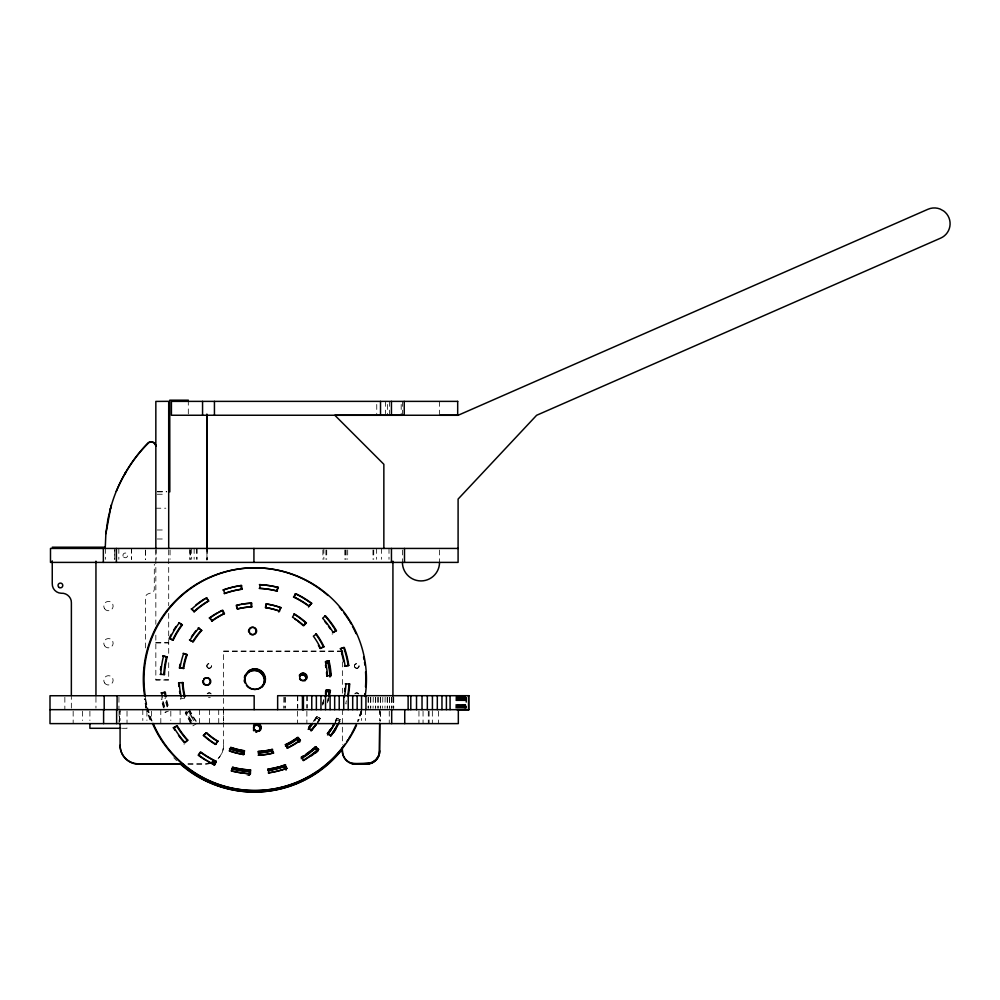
<?xml version="1.0" encoding="UTF-8"?>
<svg xmlns="http://www.w3.org/2000/svg" width="1000" height="1000" viewBox="0 0 1000 1000"><rect width="100%" height="100%" fill="white"/><g stroke="black" fill="none" stroke-linecap="round" stroke-linejoin="round"><path stroke-width="0.75" stroke-dasharray="5 3.75" d="M71.338 708.112L71.35 697.275M114.775 550L114.775 559.3L114.775 548.438M145.588 708.112L145.588 697.312M145.6 647.95L145.612 597.05C146.037 591.812 153.863 594.712 154.288 589.45L154.325 564.15M223.538 722.087L223.538 745.612A18.562 18.562 0 0 1 218.113 758.737M223.538 720.9L223.538 651.012L342.362 651.012M196.525 723.637L192.887 725.85M190.738 722.788A76.1 76.013 -90 0 1 185.25 713.037L189.262 711.45A72.387 72.3 -90 0 0 194.488 720.725M185.25 713.037L189.262 711.45M168.425 711.1L164.938 712.35L169.088 711.1M184.513 698.088L180.25 698.975L184.513 698.088A72.387 72.3 -90 0 1 183.738 694.613M157.425 491.538L166.725 491.538M157.425 491.887L166.725 491.887M157.262 494.25L165.837 494.25M155.838 508.212L165.837 508.212M157.262 529.987L165.837 529.987M157.262 538.987L165.837 539M308.275 607.688L308.938 607.688M278.512 612.525L279.163 612.525M332.025 634.025L332.688 634.025M155.838 642.738L168.7 642.738M155.838 642.875L168.7 642.875M223.538 651.363L342.362 651.363M155.838 679.85L168.7 679.85M180.787 697.537L181.45 697.537M323.25 703.7L322.587 703.7A72.387 72.3 -90 0 0 323.713 700.325M346.35 703.8L345.7 703.8A94.663 94.55 -90 0 0 346.4 700.788M313.25 721.462A72.387 72.3 -90 0 0 316.5 716.513L320.337 718.425A76.1 76.013 -90 0 1 318.337 721.587M314.062 720.962A72.387 72.3 -90 0 0 315.975 717.962L319.8 719.875A76.1 76.013 -90 0 1 317.8 723.025M335.288 720.888A90.95 90.85 -90 0 0 336.613 718.225L340.613 719.812A94.663 94.55 -90 0 1 338.525 723.962M316.5 716.513L320.337 718.425M340.075 721.263L336.075 719.663L339.425 721.263M336.613 718.225L340.613 719.812M315.975 717.962L319.8 719.875M122.375 728.288L127.025 728.288L127.025 725.188M183.85 744.062L184.5 744.062M188.012 763.825L204.988 763.825A18.562 18.562 0 0 0 208.612 763.462M188.012 764.175L204.988 764.175A18.562 18.562 0 0 0 209.788 763.55M466.238 697.25L466.238 708.112M466.062 697.375L466.062 708.225M465.7 695.7L465.7 708.112M465.513 695.825L465.513 708.225M465.112 695.7L464.938 708.225M464.513 695.7L464.513 708.112M464.338 695.825L464.338 708.225M463.425 695.7L463.425 708.112M463.25 695.825L463.25 708.225M462.325 695.7L462.325 708.112M462.15 695.825L462.15 708.225M461.225 695.7L461.225 708.112M461.05 695.825L461.05 708.225M460.138 695.7L460.138 708.112M459.95 695.825L459.95 708.225M459.05 695.7L459.05 708.112M458.875 695.825L458.875 708.225M457.987 695.7L457.987 708.112M457.812 695.825L457.812 708.225M456.95 695.7L456.95 708.112M456.775 695.825L456.775 708.225M455.938 695.7L455.763 708.225M439.538 401.375L439.538 413.75M439.538 549.987L439.538 562.362M438.4 711.213L438.4 723.612M432.337 711.213L432.337 723.612M429.113 711.213L429.113 723.612M428.288 711.213L428.288 723.612M423.05 711.213L423.05 723.612M418.95 711.213L418.95 723.612M402.413 401.375L402.413 415.288M402.413 549.987L402.413 562.362M401.188 404.462L401.188 413.713M393.738 697.25L393.738 708.112M393.55 697.375L393.55 708.225M392.925 697.288L392.925 708.112M391.675 697.25L391.675 708.112M391.5 697.375L391.5 708.225M389.562 697.25L389.562 708.112M389.387 401.375L389.387 413.713M389.375 697.375L389.375 708.225M389.275 711.213L389.25 723.612M389 548.438L389 559.3M387.463 404.462L387.463 413.713M387.375 697.25L387.375 708.112M387.188 697.375L387.188 708.225M385.625 401.375L385.625 413.713M385.125 697.25L384.95 708.225M382.825 697.25L382.65 708.225M381.538 548.438L381.538 559.3M380.487 697.25L380.487 708.112M380.312 697.375L380.312 708.225M379.7 709.663L379.7 720.512M378.113 697.25L378.113 708.112M377.925 697.375L377.925 708.225M376.75 404.462L376.75 413.713M376.637 548.438L376.637 559.3M375.688 697.25L375.688 708.112M375.513 697.375L375.513 708.225M373.725 550L373.725 559.3M373.25 697.25L373.075 708.225M372.975 550L372.975 559.3M370.788 697.25L370.788 708.112M370.613 697.375L370.613 708.225M368.325 697.25L368.325 708.112M368.137 697.375L368.137 708.225M365.525 709.663L365.525 720.512M361.4 709.663L361.4 720.512M347.688 550L347.688 559.3M346.087 550L346.15 559.3M345.613 550L345.613 559.3M344.825 550L344.825 559.3M342.362 661.925L342.362 693.462M342.362 709.663L342.362 744.85M326.712 550L326.712 559.3M325.925 550L325.925 559.3M323.862 548.438L323.862 559.3M322.887 550L322.887 559.3M307.113 695.7L307.113 708.112M306.938 695.825L306.938 708.225M306.875 711.213L306.875 723.612M297.762 695.7L297.762 708.112M297.587 695.825L297.587 708.225M297.525 711.213L297.525 723.612M285.15 697.25L285.15 708.112M284.962 697.375L284.962 708.225M283.875 697.25L283.7 708.225M223.538 709.663L223.538 720.512M218.713 709.663L218.738 723.612M209.412 709.663L209.4 723.612M207.15 548.438L207.15 559.3M199.425 709.663L199.438 723.612M197.05 548.438L197.05 559.3M196.725 548.438L196.725 559.3M194.137 548.438L194.137 559.3M191.663 548.438L191.663 559.3M190.438 550L190.362 559.3M190.05 550L189.975 559.3M190.113 711.213L190.1 723.612M189.85 548.438L189.85 559.3M188.312 400.188L188.312 414.425M180.1 709.663L180.113 723.612M170.812 711.213L170.825 720.512M170.062 550L170.062 559.3M168.7 549.925L168.7 605.7M168.7 613.35L168.7 655.475M168.7 662.688L168.7 680L155.838 680L155.838 634.6M160.8 709.663L160.812 723.612M156.113 548.438L156.113 559.3M155.838 549.925L155.838 624.288M151.525 711.213L151.525 720.512M146.925 711.213L146.925 720.512M145.588 550.325L145.588 559.625M145.375 550L145.375 559.3M142.8 709.663L142.8 720.512M127.025 711.213L127.025 723.637M120.087 709.663L120.087 720.512M118.925 697.288L118.95 709.663M119.075 711.213L119.05 723.612M118.837 548.438L118.837 559.3M105.512 548.438L105.512 559.3M95.95 697.288L95.95 708.112M89.9 711.213L89.9 720.525M82.513 711.213L82.513 720.512M73.162 711.213L73.162 723.612M64.85 697.288L64.85 709.663M361.637 711.2A111.363 111.237 -90 0 1 358.137 721.55M150.575 719.862A111.363 111.237 -90 0 1 147.238 709.45M146.888 708.138A111.363 111.237 -90 0 1 144.925 698.775M246.775 774.95A94.663 94.55 90 0 0 249.862 775.163L249.2 775.163A94.663 94.55 -90 0 1 246.112 774.95M256.137 732.45A3.713 3.713 0 0 0 257.1 732.537L256.438 732.537A3.713 3.713 0 0 1 255.475 732.45M323.837 701.775A72.387 72.3 -90 0 1 322.713 705.138M316.625 717.962A72.387 72.3 -90 0 1 314.725 720.962M328.375 699.262A76.1 76.013 -90 0 1 327.375 702.85M191.4 722.788A76.1 76.013 -90 0 1 185.9 713.037M167.7 706.862A90.95 90.85 -90 0 1 165.55 698.2M164.15 707.938A94.663 94.55 -90 0 1 161.912 698.925M336.725 719.663A90.95 90.85 90 0 1 334.712 723.65M360.988 711.2A111.363 111.237 -90 0 1 357.475 721.55M176.663 760.65A111.363 111.237 -90 0 1 173.775 757.75M149.913 719.862A111.363 111.237 -90 0 1 146.575 709.45M146.225 708.138A111.363 111.237 -90 0 1 144.275 698.775M163.487 707.938A94.663 94.55 -90 0 1 161.25 698.925M323.825 699.5A72.387 72.3 -90 0 1 322.05 705.138M193.825 720.725A72.387 72.3 -90 0 1 188.6 711.45M319.15 719.875A76.1 76.013 -90 0 1 317.15 723.025M167.037 706.862A90.95 90.85 -90 0 1 164.887 698.2M361.8 711.075A111.363 111.237 -90 0 1 358.675 720.113M152.1 720.962A111.363 111.237 -90 0 1 145.463 697.325M196.363 721.237A72.387 72.3 90 0 1 189.8 710.013M328.913 697.812A76.1 76.013 -90 0 1 327.912 701.413M191.938 721.35A76.1 76.013 -90 0 1 186.438 711.587L185.787 711.587A76.1 76.013 -90 0 0 191.275 721.35M337.262 718.225A90.95 90.85 -90 0 1 335.25 722.212M168.238 705.425A90.95 90.85 -90 0 1 166.388 698.213M164.688 706.488A94.663 94.55 -90 0 1 162.45 697.475M317.162 716.513A72.387 72.3 -90 0 1 313.913 721.462M361.138 711.075A111.363 111.237 -90 0 1 358.013 720.113M151.45 720.962A111.363 111.237 -90 0 1 144.812 697.325M195.712 721.237A72.387 72.3 -90 0 1 189.137 710.013M328.263 697.812A76.1 76.013 -90 0 1 327.612 700.225M319.688 718.425A76.1 76.013 -90 0 1 317.675 721.587M167.575 705.425A90.95 90.85 -90 0 1 165.725 698.213M339.963 719.812A94.663 94.55 -90 0 1 337.863 723.962M164.025 706.488A94.663 94.55 -90 0 1 161.788 697.475M119.675 721.663A33.175 33.175 0 0 1 119.862 711.162M379.925 710.812A33.163 33.163 0 0 1 380.112 721.312M355.175 693.725A2.3 2.3 0 0 1 358.425 693.812M210.25 697.4A2.3 2.3 0 0 1 208.5 697.588M207.562 693.7A2.3 2.3 0 0 1 210.825 693.787M223.538 745.263A18.562 18.562 0 0 1 218.113 758.388M119.675 721.312A33.175 33.175 0 0 1 119.862 710.812M380.112 711.612A33.163 33.163 0 0 1 380.112 720.95M354.787 693.838A2.3 2.3 0 0 1 358.775 693.95M207.188 693.825A2.3 2.3 0 0 1 211.175 693.925M131.425 548.438L131.425 559.3L131.425 548.438M206.95 559.975L206.938 550.337L206.95 559.975M104.588 682.962A4.675 4.675 0 0 0 112.675 682.362A4.675 4.675 0 0 0 108.112 675.675A4.675 4.675 0 0 0 104.588 682.962M104.588 645.837A4.675 4.675 0 0 0 112.675 645.25A4.675 4.675 0 0 0 108.112 638.55A4.675 4.675 0 0 0 104.588 645.837M104.588 608.725A4.675 4.675 0 0 0 112.675 608.125A4.675 4.675 0 0 0 108.112 601.425A4.675 4.675 0 0 0 104.588 608.725M123.625 557.062A2.375 2.375 0 0 0 127.6 556A2.375 2.375 0 0 0 124.688 553.088A2.375 2.375 0 0 0 123.625 557.062M355.55 668.112A2.3 2.3 0 0 0 359.062 666.2A2.3 2.3 0 0 0 355.662 664.125A2.3 2.3 0 0 0 355.55 668.112M207.95 668.112A2.3 2.3 0 0 0 211.45 666.2A2.3 2.3 0 0 0 208.05 664.125A2.3 2.3 0 0 0 207.95 668.112M355.55 667.75A2.3 2.3 0 0 0 359.062 665.85A2.3 2.3 0 0 0 355.662 663.775A2.3 2.3 0 0 0 355.55 667.75M207.95 667.75A2.3 2.3 0 0 0 211.45 665.85A2.3 2.3 0 0 0 208.05 663.775A2.3 2.3 0 0 0 207.95 667.75"/><path stroke-width="1.5" d="M52.25 560.875L52.25 583.638A9.275 9.275 0 0 0 61.188 593.25C66.575 592.725 71.662 597.4 71.388 602.863L71.35 695.725M342.362 747.6L342.362 751.075A13.1 13.1 0 0 0 355.475 764.175L369.988 763.375A13.1 13.1 0 0 0 379.25 754.112L379.7 723.263L379.7 751.15A13.025 13.025 0 0 1 366.675 764.175L352.075 763.725M105.262 547.575L105.887 533.362L107.95 518.938L111.425 504.787M249.262 773.925L249.4 771.45A90.95 90.85 -90 0 1 231.788 768.812L232.438 768.812A90.95 90.85 -90 0 0 250.05 771.45L249.925 773.925M249.737 773.725L249.925 770.013A90.95 90.85 90 0 1 232.325 767.362L232.975 767.362A90.95 90.85 -90 0 0 250.588 770.013L250.4 773.725L249.737 773.725A94.663 94.55 90 0 1 231.412 770.962L232.013 768.562M259.85 588.362L260.038 584.65L259.375 584.65A94.663 94.55 -90 0 1 277.7 587.413L278.363 587.413L276.8 591.013A90.95 90.85 90 0 0 259.188 588.362L259.85 588.362A90.95 90.85 90 0 1 277.45 591.013M105.887 533.713L110.612 508.113M242.913 754.663L243.938 752.212A72.387 72.3 -90 0 1 230.2 748.737L229.537 748.737A72.387 72.3 -90 0 0 243.275 752.212M243.263 754.438L243.812 750.763L244.475 750.763L243.925 754.438L243.263 754.438A76.1 76.013 -90 0 1 229.988 751.2M265.487 606.375L266.512 603.938A76.1 76.013 -90 0 1 280.963 607.587L279.05 611.075A72.387 72.3 90 0 0 265.3 607.6L265.963 607.6A72.387 72.3 -90 0 1 279.7 611.075M265.963 607.6L266.512 603.938M276.8 591.013L277.7 587.413M231.838 771.2L232.438 768.812M231.412 770.962L232.975 767.362M279.05 611.075L280.963 607.587M229.363 751.062L230.725 747.288A72.387 72.3 -90 0 0 244.475 750.763M124.787 473.875L125.85 472.088M110.325 509.15C116.85 484.162 130.213 461.175 148.225 442.725C151.025 440.163 156.012 442.475 155.863 446.262M124.787 474.225L125.85 472.438M116.275 491.4C123.963 473.312 134.8 456.312 148.912 442.6C151.425 441.075 155 442.562 155.712 445.412M213.962 765L216.225 761.325L214.625 765M293.55 597.05L295.8 593.688A94.663 94.55 -90 0 1 311.688 603.263L308.812 606.237A90.95 90.85 -90 0 0 293.55 597.05L294.212 597.05A90.95 90.85 -90 0 1 309.475 606.237M294.212 597.05L295.8 593.688M215.362 744.388L217.925 741.2L215.362 744.388A76.1 76.013 -90 0 1 203.4 735.475L205.075 733.637M294.413 613.987L292.5 617.175A72.387 72.3 -90 0 1 303.875 625.638L306.375 622.9A76.1 76.013 -90 0 0 294.413 613.987L293.762 613.987A76.1 76.013 -90 0 1 305.712 622.9L306.375 622.9M198.825 754.112L200.3 752.138A90.95 90.85 90 0 0 215.562 761.325M308.812 606.237L311.688 603.263M305.712 622.9L303.212 625.638A72.387 72.3 -90 0 0 297.738 621.125M203.4 735.475L206.562 732.725A72.387 72.3 -90 0 0 217.925 741.2M175 730.325A94.663 94.55 -90 0 1 173.363 727.7L177.213 725.8A90.95 90.85 -90 0 0 187.787 740.138L184.375 742.625A94.663 94.55 -90 0 1 178.512 735.425M187.787 740.138L185.037 742.625A94.663 94.55 -90 0 1 174.025 727.7L173.363 727.7M325.4 615.75L322.638 618.237A90.95 90.85 -90 0 1 333.225 632.575L336.413 630.675A94.663 94.55 -90 0 0 325.4 615.75L324.738 615.75A94.663 94.55 90 0 1 335.75 630.675L336.413 630.675M316.35 633.975L313.375 636.175A72.387 72.3 -90 0 1 320.637 648.363L323.988 646.775A76.1 76.013 -90 0 0 316.35 633.975L315.7 633.975A76.1 76.013 -90 0 1 323.338 646.775L323.988 646.775M332.562 632.575L335.75 630.675M174.025 727.7L177.213 725.8M318.387 645.188A72.387 72.3 -90 0 1 319.975 648.363L323.338 646.775M340.15 648.713L343.638 647.463A94.663 94.55 -90 0 1 348.113 665.475L348.775 665.475A94.663 94.55 -90 0 0 344.3 647.463L340.812 648.713A90.95 90.85 -90 0 1 345.1 666.012L348.775 665.475M325.925 661.438L328.988 660.837A76.1 76.013 -90 0 1 331.15 675.6L326.788 675.775A72.387 72.3 -90 0 0 326.525 672.225M328.988 660.837L325.387 661.725A72.387 72.3 -90 0 1 327.438 675.775L326.788 675.775M326.05 662.875L328.45 662.275A76.1 76.013 -90 0 1 330.538 675.8M161 692.9L165.338 692.362A90.95 90.85 -90 0 0 166.088 696.762M348.113 665.475L344.45 666.012L345.1 666.012M165.338 692.362L161.663 692.9A94.663 94.55 -90 0 0 162.162 695.95M178.9 686.5A76.1 76.013 -90 0 1 178.625 682.775L182.987 682.6A72.387 72.3 -90 0 0 185.05 696.637M188.312 400.188L169.75 400.188L169.825 491.887M402.413 415.288L334.85 415.288L383.85 464.288L383.85 548.438M439.538 415.288L458.1 415.288L928 209.25A15.762 15.762 0 0 1 940.062 209.013L943.675 210.987A15.762 15.762 0 0 1 940.662 238.125L536.613 415.288L458.1 499.075L458.088 562.4L50.487 562.4L50.487 548.438L458.1 548.438M52.25 547.212L105.138 547.212M222.875 590A94.663 94.55 90 0 1 240.863 585.525L241.525 585.525L242.062 589.2A90.95 90.85 90 0 0 224.775 593.5L224.112 593.5A90.95 90.85 90 0 1 241.4 589.2L242.062 589.2M206.762 597.9L206.1 597.9L208.663 601.087L206.762 597.9A94.663 94.55 90 0 0 191.85 608.925L191.188 608.925L194.338 611.688A90.95 90.85 -90 0 1 208.663 601.087M241.088 604.288A76.1 76.013 -90 0 1 250.975 603.175L251.625 603.175L251.8 606.875A72.387 72.3 90 0 0 237.775 608.938L236.225 605.337A76.1 76.013 -90 0 1 239.875 604.525M236.525 606.538L237.125 608.938A72.387 72.3 -90 0 1 251.15 606.875L251.8 606.875M211.6 620.962A72.387 72.3 90 0 1 223.762 613.688L224.425 613.688L222.85 610.337A76.1 76.013 -90 0 0 210.05 617.975L209.387 617.975L212.25 620.962A72.387 72.3 -90 0 1 224.425 613.688M182.35 624.875L178.725 622.65L182.35 624.875A90.95 90.85 -90 0 0 173.162 640.15L169.163 638.55A94.663 94.55 -90 0 1 171.25 634.412M201.737 630.475L198.337 627.975L201.737 630.475A72.387 72.3 -90 0 0 193.275 641.85L189.438 639.938L191.55 641.213M319.975 648.363L320.637 648.363M183.038 653.413L187.188 654.675A72.387 72.3 -90 0 0 183.713 668.425L179.387 667.875L183.713 668.425M167.138 656.925L162.887 656.012L167.138 656.925A90.95 90.85 -90 0 0 164.488 674.55L163.837 674.55A90.95 90.85 -90 0 1 166.475 656.925M331.15 675.6L330.487 675.6A76.1 76.013 -90 0 0 328.325 660.837M178.625 682.775L179.288 682.775A76.1 76.013 -90 0 0 181.163 696.325M182.987 682.6L182.338 682.6A72.387 72.3 -90 0 0 184.387 696.637M348.212 696.312A94.663 94.55 -90 0 0 349.65 684.013L348.988 684.013A94.663 94.55 -90 0 1 347.55 696.312M325.45 693.438A72.387 72.3 -90 0 0 326.062 689.938L330.387 690.487A76.1 76.013 -90 0 1 329.212 696.6M468.913 695.7L277.65 695.7L277.65 709.663M50 709.663L468.913 709.663M457.025 709.788L468.725 709.788M120.838 728.288L89.9 728.288L89.9 723.637M308.95 728.725L311.438 730.4A76.1 76.013 -90 0 0 316.188 724.638M206.562 732.725L205.9 732.725A72.387 72.3 -90 0 0 217.275 741.2M330 729.85A90.95 90.85 -90 0 1 327.425 733.5L331.05 735.713A94.663 94.55 -90 0 0 338.525 723.962M287.987 744.525A72.387 72.3 -90 0 0 296.988 738.85L299.85 741.838M286.925 748.037A76.1 76.013 -90 0 0 299.725 740.387L300.387 740.387L298.175 737.412A72.387 72.3 -90 0 1 286.012 744.675L285.35 744.675L287.587 748.037A76.1 76.013 -90 0 0 300.387 740.387M312.062 749.6A90.95 90.85 -90 0 0 315.438 746.688L318.587 749.438A94.663 94.55 90 0 1 303.675 760.462L303.012 760.462A94.663 94.55 -90 0 0 317.925 749.438L318.587 749.438M311.525 751.038A90.95 90.85 -90 0 0 314.9 748.125L318.05 750.888A94.663 94.55 90 0 1 315.712 752.925M257.975 751.488A72.387 72.3 -90 0 0 272 749.438L273.55 753.037A76.1 76.013 -90 0 1 258.8 755.2L258.625 751.488A72.387 72.3 -90 0 0 272.65 749.438M258.612 752.862A72.387 72.3 -90 0 0 271.462 750.875L272.712 753.275M258.15 755.2A76.1 76.013 -90 0 0 272.887 753.037L273.55 753.037M183.388 763.825L138.65 763.825A18.562 18.562 0 0 1 120.087 745.263M183.388 764.175L138.65 764.175A18.562 18.562 0 0 1 120.087 745.612L120.087 723.612M280.763 766.263A90.95 90.85 -90 0 0 285 764.875L286.9 768.375A94.663 94.55 90 0 1 268.913 772.85L268.25 772.85A94.663 94.55 -90 0 0 286.25 768.375L286.9 768.375M285.663 764.875A90.95 90.85 -90 0 1 268.375 769.175L267.725 769.175A90.95 90.85 -90 0 0 279.337 766.688M249.925 770.013L250.588 770.013M249.4 771.45L250.05 771.45M160.125 674.362L164.488 674.55M349.65 684.013L345.288 683.825L345.938 683.825A90.95 90.85 -90 0 1 344.288 697.1M352.075 763.375L366.675 763.825A13.025 13.025 0 0 0 379.7 750.8M330.387 690.487L326.725 689.938A72.387 72.3 -90 0 1 325.325 696.9M329.85 691.938L325.525 691.388L326.188 691.388A72.387 72.3 -90 0 1 325.575 694.887M187.188 654.675L183.7 653.413A76.1 76.013 -90 0 0 180.05 667.875M173.162 640.15L169.825 638.55A94.663 94.55 -90 0 1 179.375 622.65M327.425 733.5L330.4 735.713A94.663 94.55 -90 0 0 337.863 723.962M311.438 730.4L308.7 727.9A72.387 72.3 -90 0 0 312.5 723.363M191.85 608.925L194.338 611.688M315.438 746.688L317.925 749.438M314.9 748.125L317.387 750.888A94.663 94.55 90 0 1 311.438 755.837M210.05 617.975L212.25 620.962M299.725 740.387L297.525 737.412A72.387 72.3 -90 0 1 285.35 744.675M296.988 738.85L299.188 741.838M303.675 760.462L301.775 757.275A90.95 90.85 -90 0 0 316.1 746.688M286.012 744.675L287.587 748.037M223.762 613.688L222.188 610.337A76.1 76.013 90 0 0 218.85 612.013M224.775 593.5L223.525 590A94.663 94.55 90 0 1 241.525 585.525M285 764.875L286.25 768.375M286.363 769.812L285.125 766.312A90.95 90.85 -90 0 1 267.838 770.612M285.712 769.812L284.462 766.312A90.95 90.85 -90 0 1 281.65 767.262M272 749.438L272.887 753.037M271.462 750.875L272.05 753.275M268.375 769.175L268.913 772.85M240.863 585.525L241.4 589.2M250.975 603.175L251.15 606.875M379.263 754.525L379.25 753.763A13.1 13.1 0 0 1 369.988 763.025L355.475 763.825A13.1 13.1 0 0 1 342.362 750.713M468.75 695.7L468.75 709.663M468.512 695.7L468.575 709.788M458.325 709.663L458.325 723.612L50 723.612L50 695.738L254.163 695.738L254.163 709.663M450.075 695.7L450.075 709.663M446.4 695.7L446.4 709.663M441.962 695.7L441.962 709.663M437.312 695.7L437.312 709.663M432.425 695.7L432.425 709.663M427.337 695.7L427.337 709.663M422.025 695.7L422.025 709.663M416.512 695.7L416.512 709.663M410.8 695.7L410.8 709.663M408.125 695.7L408.125 709.663M404.738 709.663L404.738 723.612M404.487 548.438L404.487 562.4M404.237 401.375L404.237 415.25M392.925 561.175L392.925 696.087M391.688 709.663L391.688 723.612M391.438 401.375L391.438 415.25M391.45 548.438L391.45 562.4M380.525 401.375L380.525 415.25M365.938 695.7L365.938 709.663M361.562 695.7L361.562 709.663M357.15 695.7L357.15 709.663M352.7 695.7L352.7 709.663M348.225 695.7L348.225 709.663M343.725 695.7L343.725 709.663M342.362 651.012L342.362 654.125M339.212 695.7L339.212 709.663M334.663 695.7L334.663 709.663M330.112 695.7L330.112 709.663M325.538 695.7L325.538 709.663M320.962 695.7L320.962 709.663M316.363 695.7L316.363 709.663M311.775 695.7L311.775 709.663M303.425 695.7L303.425 709.663M303.05 695.7L303.05 709.663M302.438 695.7L302.438 709.663M253.925 548.438L253.925 562.4M214.438 401.375L214.438 415.25M202.562 401.375L202.562 415.25M168.7 548.513L168.7 401.325L155.838 401.413L155.838 548.513M117.1 695.738L117.1 709.663M116.638 709.663L116.638 723.612M116.4 548.438L116.4 562.4M104.2 695.738L104.2 709.663M103.6 709.663L103.6 723.612M103.35 548.438L103.35 562.4M95.95 561.175L95.95 695.738M439.538 562.362A18.562 18.562 0 0 1 420.975 580.925A18.562 18.562 0 0 1 402.413 562.362M260.575 729.65A3.713 3.713 0 0 1 260.238 730.562M253.812 730.812A3.713 3.713 0 0 1 253.412 729.938M253.337 728.012A3.713 3.713 0 0 1 260.663 728.688M341.812 749.85A111.363 111.237 -90 0 1 181.337 764.362M213.025 761.45A90.95 90.85 -90 0 0 215.688 762.775L215.025 762.775A90.95 90.85 90 0 1 212.362 761.45M244.537 681.963A10.25 10.237 -90 0 1 254.675 670.387A10.25 10.237 -90 0 1 264.825 681.963M299.55 676.625A3.713 3.713 0 0 1 306.45 679.175M326.65 673.675A72.387 72.3 -90 0 1 326.838 676.025M312.675 723.863A72.387 72.3 -90 0 1 308.163 729.338M297.638 738.85A72.387 72.3 -90 0 1 285.475 746.125M334.712 723.65A90.95 90.85 90 0 1 327.55 734.938M315.562 748.125A90.95 90.85 90 0 1 301.238 758.725M335.688 729.45A94.663 94.55 -90 0 1 334.05 732.075M272.113 750.875A72.387 72.3 90 0 1 258.087 752.938M341.15 749.85A111.363 111.237 -90 0 1 327.025 764.65M325.988 765.537A111.363 111.237 -90 0 1 321.737 768.975M320.65 769.8A111.363 111.237 -90 0 1 308.062 777.962M306.863 778.625A111.363 111.237 -90 0 1 180.675 764.362M310.363 751.975A90.95 90.85 -90 0 1 308 753.775M306.8 754.65A90.95 90.85 -90 0 1 304.35 756.338M280.225 767.712A90.95 90.85 -90 0 1 268.65 770.387M244.562 676.712A10.25 10.237 -90 0 1 259.137 671.75A10.25 10.237 -90 0 1 262.137 686.862M253.575 726.312A3.713 3.713 0 0 1 258.825 726.112A3.713 3.713 0 0 1 259.025 731.35M305.45 680.088A3.713 3.713 0 0 1 304.9 680.875M299.45 675.825A3.713 3.713 0 0 1 305.788 679.175M312.013 723.863A72.387 72.3 -90 0 1 310.575 725.738M334.062 723.65A90.95 90.85 90 0 1 332.612 726.25M331.075 728.8A90.95 90.85 90 0 1 329.462 731.3M327.788 662.275A76.1 76.013 -90 0 1 329.95 677.038M329.188 691.938A76.1 76.013 -90 0 1 328.55 695.612M316.438 724.05A76.1 76.013 -90 0 1 314.988 726.075M312.688 729.013A76.1 76.013 -90 0 1 311.075 730.913M337.325 725.413A94.663 94.55 90 0 1 330.775 735.913M145.25 695.975A111.363 111.237 -90 0 1 255.438 567.825A111.363 111.237 -90 0 1 365.112 696.425M356.538 725.138A111.363 111.237 -90 0 1 153.162 723.487M250.4 773.725A94.663 94.55 90 0 1 232.075 770.962M260.038 584.65A94.663 94.55 90 0 1 278.363 587.413M334.538 723.512A90.95 90.85 -90 0 1 328.088 733.5M216.225 761.325A90.95 90.85 -90 0 1 200.963 752.138L198.75 755.113A94.663 94.55 90 0 0 214.625 764.675L213.975 764.675A94.663 94.55 -90 0 1 207.125 761.075M243.925 754.438A76.1 76.013 -90 0 1 229.475 750.788M216.012 744.388A76.1 76.013 -90 0 1 204.062 735.475M190.087 639.938A76.1 76.013 -90 0 1 198.988 627.975M236.887 605.337A76.1 76.013 -90 0 1 251.625 603.175M160.787 674.362A94.663 94.55 -90 0 1 163.538 656.012M144.588 695.975A111.363 111.237 -90 0 1 322.638 591.112M323.713 591.95A111.363 111.237 -90 0 1 327.9 595.462M339.375 607.137A111.363 111.237 -90 0 1 341.975 610.312M343.638 612.475A111.363 111.237 -90 0 1 349.025 620.375M349.738 621.538A111.363 111.237 -90 0 1 351.112 623.9M352.45 626.287A111.363 111.237 -90 0 1 356.062 633.638M363.562 657.013A111.363 111.237 -90 0 1 364.075 659.7M364.525 662.387A111.363 111.237 -90 0 1 364.9 665.1M365.562 671.9A111.363 111.237 -90 0 1 365.525 686.925M364.85 693.713A111.363 111.237 -90 0 1 364.45 696.425M355.887 725.138A111.363 111.237 -90 0 1 351.575 733.675M350.9 734.862A111.363 111.237 -90 0 1 348.787 738.375M348.05 739.525A111.363 111.237 -90 0 1 346.538 741.812M344.975 744.05A111.363 111.237 -90 0 1 318.988 769.975M317.863 770.75A111.363 111.237 -90 0 1 152.5 723.487M195.912 604.938A94.663 94.55 90 0 1 204.775 598.713M172.512 640.15A90.95 90.85 90 0 1 181.688 624.875M193.675 611.688A90.95 90.85 90 0 1 208 601.087M248.325 671.062A10.25 10.237 -90 0 1 262.675 672.95A10.25 10.237 -90 0 1 260.788 687.312A10.25 10.237 -90 0 1 246.438 685.425M245.1 683.112A10.25 10.237 -90 0 1 244.412 680.525M244.412 677.85A10.25 10.237 -90 0 1 245.1 675.263M253.55 725.662A3.713 3.713 0 0 1 259.113 724.463A3.713 3.713 0 0 1 259.325 730.138A3.713 3.713 0 0 1 253.7 729.375M203.688 678.938A3.713 3.713 0 0 1 209.163 678.975A3.713 3.713 0 0 1 208.65 684.412A3.713 3.713 0 0 1 203.275 683.45M202.862 682.562A3.713 3.713 0 0 1 202.787 680.638M249.562 628.462A3.713 3.713 0 0 1 254.8 628.263A3.713 3.713 0 0 1 255.012 633.5A3.713 3.713 0 0 1 249.762 633.713M248.738 632.087A3.713 3.713 0 0 1 249 629.25M300.725 673.775A3.713 3.713 0 0 1 305.85 674.938A3.713 3.713 0 0 1 304.688 680.05A3.713 3.713 0 0 1 299.575 678.888M299.425 675.175A3.713 3.713 0 0 1 299.988 674.388M265.85 603.938A76.1 76.013 -90 0 1 280.3 607.587M329.725 690.487A76.1 76.013 -90 0 1 328.55 696.6M315.525 724.638A76.1 76.013 -90 0 1 310.788 730.4M179.975 693.888A76.1 76.013 -90 0 1 179.537 691.438M179.587 666.65A76.1 76.013 -90 0 1 180.037 664.2M191.438 636.788A76.1 76.013 -90 0 1 192.85 634.75M193.588 633.737A76.1 76.013 -90 0 1 195.888 630.8M294.837 619.075A72.387 72.3 -90 0 1 296.788 620.425M325.5 665.2A72.387 72.3 -90 0 1 325.925 667.525M310.363 725.212A72.387 72.3 -90 0 1 308.825 727.013M243.812 750.763A72.387 72.3 -90 0 1 231.188 747.688M183.062 668.425A72.387 72.3 -90 0 1 186.525 654.675M192.613 641.85A72.387 72.3 -90 0 1 201.075 630.475M295.15 593.688A94.663 94.55 -90 0 1 311.025 603.263M205.8 760.288A94.663 94.55 -90 0 1 198.088 755.113M160.475 669.725A94.663 94.55 -90 0 1 160.837 666.65M173.55 630.375A94.663 94.55 -90 0 1 176.038 626.45M324.888 621.625A90.95 90.85 -90 0 1 326.737 623.962M328.5 626.35A90.95 90.85 -90 0 1 330.188 628.8M341.538 652.95A90.95 90.85 -90 0 1 343.688 661.612M344.95 688.275A90.95 90.85 -90 0 1 344.6 691.225M310.9 750.525A90.95 90.85 -90 0 1 306.112 754.062M303.637 755.713A90.95 90.85 -90 0 1 301.112 757.275M187.138 740.138A90.95 90.85 -90 0 1 176.55 725.8M165.425 696.762A90.95 90.85 -90 0 1 164.675 692.362M209.387 617.975A76.1 76.013 90 0 1 217.763 612.6M214.262 761.688A18.562 18.562 0 0 1 210.938 763.188M105.037 548.362A33.2 33.2 0 0 1 105.262 547.212M214.262 761.338A18.562 18.562 0 0 1 209.788 763.188M457.688 401.375L171.412 401.375L171.412 415.25L457.688 415.25L457.688 401.375M206.938 549.138L206.875 414.075L206.95 549.138M59.225 587.513A2.375 2.375 0 0 0 62.787 585.45A2.375 2.375 0 0 0 59.225 583.4A2.375 2.375 0 0 0 59.225 587.513M254.975 730.113A3.713 3.713 0 0 0 261.112 728.213A3.713 3.713 0 0 0 256.388 723.85A3.713 3.713 0 0 0 254.975 730.113M263.337 685.425A10.25 10.237 -90 0 0 256.55 669.025A10.25 10.237 -90 0 0 245.763 683.112A10.25 10.237 -90 0 0 263.337 685.425M204.55 684.188A3.713 3.713 0 0 0 210.688 682.288A3.713 3.713 0 0 0 205.975 677.925A3.713 3.713 0 0 0 204.55 684.188M250.425 633.7A3.713 3.713 0 0 0 256.562 631.8A3.713 3.713 0 0 0 251.85 627.438A3.713 3.713 0 0 0 250.425 633.7M300.85 679.625A3.713 3.713 0 0 0 306.988 677.725A3.713 3.713 0 0 0 302.262 673.363A3.713 3.713 0 0 0 300.85 679.625"/></g></svg>
